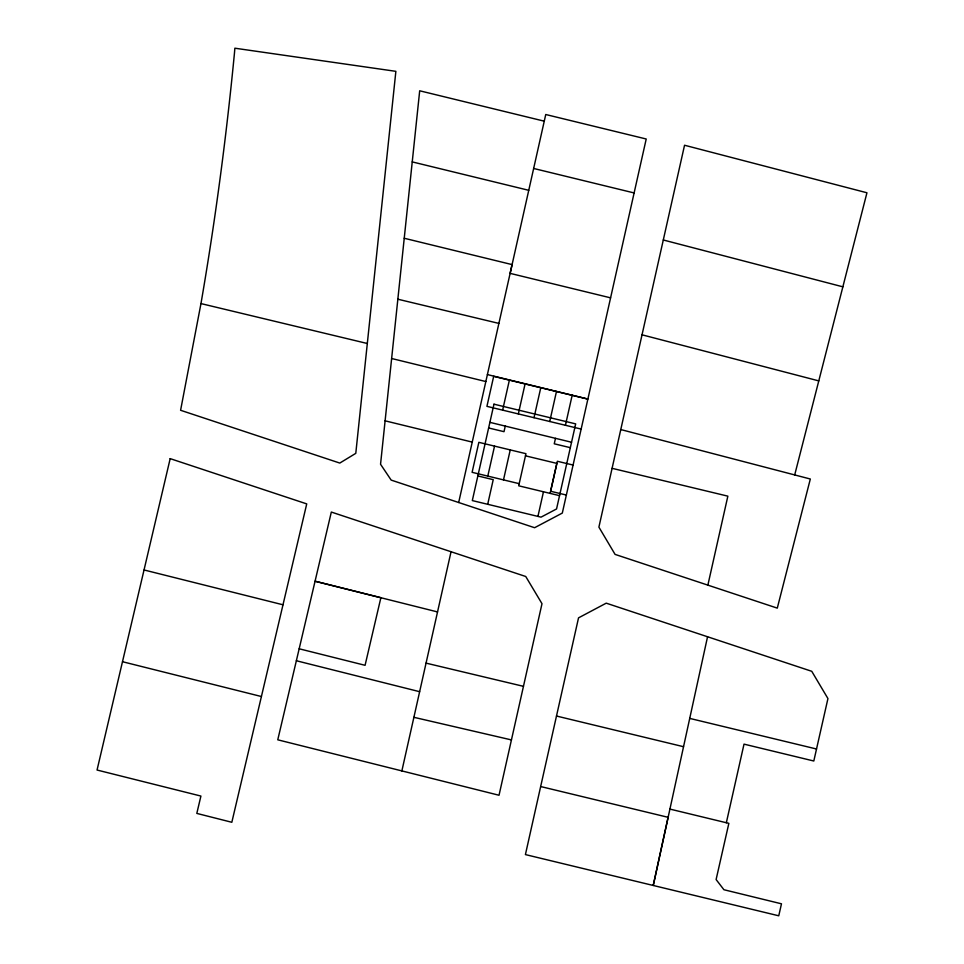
<?xml version="1.0" encoding="UTF-8"?>
<svg xmlns="http://www.w3.org/2000/svg" width="964" height="964" viewBox="0 0 964 964"><rect width="100%" height="100%" fill="white"/><g stroke="black" fill="none" stroke-linecap="round" stroke-linejoin="round"><path stroke-width="1.45" d="M544.262 121.175L545.745 114.511L646.217 138.997L562.313 513.065L534.598 527.718L391.167 480.096L380.551 464.262L419.689 90.785L544.262 121.175L510.125 273.366L610.573 297.84M200.97 303.588C215.321 220.431 226.395 136.731 234.493 52.743L234.867 48.2L395.867 71.336L355.788 453.345L339.798 463.069L180.593 410.278L200.97 303.588L367.308 343.497M707.552 636.758L653.243 885.47L668.112 817.315L540.659 786.54L578.533 617.864L606.223 603.163L811.76 671.306L827.943 698.563L813.809 761.006L744.015 744.136L726.338 822.738M458.683 502.485L512.089 264.606L404.229 238.253M401.868 770.911L277.765 739.81L331.327 512.053L525.742 576.496L541.997 603.705L499.027 795.252L401.868 770.911L451.044 551.733M487.796 476.108L494.544 446.115M502.63 410.134L509.378 380.141M487.7 504.293L493.231 479.662L477.843 475.951M505.269 426.088L504.015 431.679L488.628 427.98M503.497 479.891L510.245 449.899M518.331 413.918L525.079 383.925M534.032 417.701L540.768 387.709M549.733 421.485L556.469 391.505M537.936 516.403L543.467 491.785M555.481 438.331L554.252 443.802L570.327 447.67M550.119 493.387L556.855 463.395L525.464 455.827M565.434 425.269L572.17 395.288M540.659 786.54L525.416 854.586L778.755 915.8L781.479 903.81L723.916 889.724L716.107 879.542L728.856 823.352L669.908 809.085M707.865 585.136L727.856 496.159L612.092 468.323M794.697 474.939L866.949 192.776L684.548 145.239L598.897 527.127L615.08 554.396L777.285 608.127L810.326 479.012L620.78 429.558M413.893 717.312L511.438 739.918M426.04 663.124L523.464 686.332M397.843 299.214L498.894 323.41M581.123 429.064L486.928 406.35L493.676 376.358L587.871 399.072L487.398 374.586M573.05 465.046L557.349 461.262L550.613 491.254L566.314 495.038M519.198 483.675L472.107 472.324L478.843 442.331L525.946 453.695L518.716 485.808L559.542 495.653M689.718 718.397L816.532 749.004M556.505 716.035L683.536 746.702M533.634 168.459L634.119 192.945M412.231 161.892L528.742 190.306M391.625 358.5L485.844 381.551M489.893 422.353L571.544 442.247M385.094 420.822L472.252 442.102M144.13 569.989L282.994 604.789M299.177 648.784L365.079 665.305L380.876 597.716L315.059 581.22L437.536 611.935M122.536 661.726L261.413 696.526M296.37 660.75L419.641 691.694M663.304 239.988L842.861 286.826M642.036 334.809L818.773 380.888M493.978 404.181L472.312 500.581L541.033 517.15L556.553 508.956L575.677 423.883L493.978 404.181M170.182 458.635L97.051 770.031L200.91 796.059L196.813 813.411L231.83 822.28L306.733 503.895L170.182 458.635"/></g></svg>
